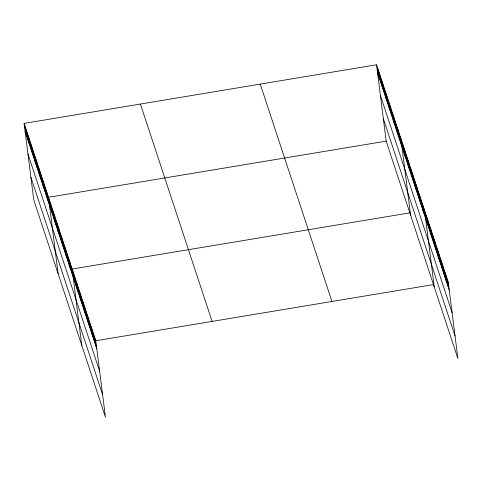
<?xml version="1.0" encoding="UTF-8"?>
<svg xmlns="http://www.w3.org/2000/svg" width="482" height="482" viewBox="0 0 482 482"><rect width="100%" height="100%" fill="white"/><g stroke="black" fill="none" stroke-linecap="round" stroke-linejoin="round"><path stroke-width="0.72" d="M24.1 123.398L95.797 340.756L105.462 417.225L33.758 199.867L24.1 123.398L376.538 64.775L448.242 282.133L457.9 358.602L386.203 141.244L376.538 64.775M386.383 141.099L48.477 197.301L58.135 273.77M398.843 139.027L400.922 138.677L410.58 215.147M410.043 212.827L72.137 269.028L81.795 345.498M422.503 210.755L424.582 210.405L434.24 286.874M95.797 340.756L433.704 284.555M446.856 282.368L448.242 282.133M377.551 72.746L449.248 290.104M380.406 95.352L452.104 312.71M383.347 118.638L455.044 335.996M260.238 84.121L331.935 301.479M140.407 104.052L212.104 321.41M25.106 131.369L96.804 348.727M27.962 153.969L99.66 371.327M30.902 177.262L102.606 394.619M447.453 279.741L448.459 287.712M446.663 277.355L447.67 285.326M445.874 274.963L446.88 282.934M445.085 272.571L446.091 280.542M444.296 270.179L445.302 278.15M443.506 267.787L444.512 275.758M442.717 265.395L443.723 273.366M441.928 263.009L442.94 270.974M441.144 260.617L442.151 268.588M440.355 258.225L441.361 266.197M439.566 255.834L440.572 263.805M438.777 253.442L439.783 261.413M437.987 251.05L438.994 259.021M437.198 248.664L438.204 256.629M436.409 246.272L437.415 254.243M435.62 243.88L436.626 251.851M434.83 241.488L435.836 249.459M434.041 239.096L435.053 247.067M433.258 236.704L434.264 244.675M432.468 234.318L433.475 242.283M431.679 231.926L432.685 239.897M430.89 229.534L431.896 237.506M430.101 227.143L431.107 235.114M429.311 224.751L430.318 232.722M428.522 222.359L429.528 230.33M427.733 219.973L428.739 227.938M426.944 217.581L427.95 225.552M426.154 215.189L427.166 223.16M425.365 212.797L426.377 220.768M423.792 208.013L424.799 215.984M423.003 205.627L424.009 213.592M422.214 203.235L423.22 211.206M421.425 200.843L422.431 208.814M420.635 198.451L421.642 206.423M419.846 196.06L420.852 204.031M419.057 193.668L420.063 201.639M418.268 191.282L419.274 199.247M417.478 188.89L418.49 196.861M416.695 186.498L417.701 194.469M415.906 184.106L416.912 192.077M415.116 181.714L416.123 189.685M414.327 179.322L415.333 187.293M413.538 176.936L414.544 184.901M412.749 174.544L413.755 182.515M411.959 172.152L412.966 180.123M411.17 169.76L412.176 177.731M410.381 167.368L411.387 175.34M409.592 164.977L410.604 172.948M408.808 162.591L409.814 170.556M408.019 160.199L409.025 168.17M407.23 157.807L408.236 165.778M406.44 155.415L407.447 163.386M405.651 153.023L406.657 160.994M404.862 150.631L405.868 158.602M404.073 148.245L405.079 156.21M403.283 145.853L404.29 153.824M402.494 143.461L403.5 151.432M401.705 141.069L402.717 149.04M400.132 136.292L401.138 144.263M399.349 133.912L400.355 141.883M398.56 131.526L399.566 139.497M397.771 129.14L398.783 137.111M396.987 126.76L397.993 134.731M396.198 124.374L397.21 132.345M395.415 121.988L396.421 129.959M394.625 119.608L395.638 127.579M393.842 117.222L394.848 125.193M393.053 114.837L394.059 122.808M392.27 112.457L393.276 120.428M391.48 110.071L392.487 118.042M390.697 107.685L391.703 115.656M389.908 105.305L390.914 113.276M389.125 102.919L390.131 110.89M388.335 100.533L389.342 108.504M387.552 98.153L388.558 106.124M386.763 95.767L387.769 103.738M385.98 93.381L386.986 101.353M385.19 91.002L386.196 98.973M384.407 88.616L385.413 96.587M383.618 86.23L384.624 94.201M382.835 83.85L383.841 91.821M382.045 81.464L383.051 89.435M381.262 79.078L382.268 87.049M380.473 76.698L381.479 84.669M379.689 74.312L380.696 82.283M378.9 71.926L379.906 79.898M378.117 69.547L379.123 77.518M377.328 67.161L378.334 75.132M95.008 338.364L96.014 346.335M94.219 335.972L95.225 343.943M93.43 333.58L94.442 341.551M92.646 331.188L93.653 339.159M91.857 328.802L92.863 336.773M91.068 326.41L92.074 334.381M90.279 324.018L91.285 331.99M89.489 321.627L90.495 329.598M88.7 319.235L89.706 327.206M87.911 316.843L88.917 324.814M87.121 314.457L88.128 322.422M86.332 312.065L87.338 320.036M85.543 309.673L86.555 317.644M84.76 307.281L85.766 315.252M83.97 304.889L84.977 312.86M83.181 302.497L84.187 310.468M82.392 300.111L83.398 308.076M81.603 297.719L82.609 305.69M80.813 295.327L81.82 303.298M80.024 292.935L81.03 300.907M79.235 290.544L80.241 298.515M78.445 288.152L79.452 296.123M77.656 285.766L78.668 293.731M76.873 283.374L77.879 291.345M76.084 280.982L77.09 288.953M75.294 278.59L76.301 286.561M74.505 276.198L75.511 284.169M73.716 273.806L74.722 281.777M72.927 271.42L73.933 279.385M71.348 266.636L72.354 274.607M70.559 264.244L71.565 272.216M69.77 261.853L70.782 269.824M68.986 259.461L69.992 267.432M68.197 257.075L69.203 265.04M67.408 254.683L68.414 262.654M66.618 252.291L67.625 260.262M65.829 249.899L66.835 257.87M65.04 247.507L66.046 255.478M64.251 245.115L65.257 253.086M63.461 242.729L64.468 250.694M62.672 240.337L63.678 248.308M61.883 237.945L62.895 245.916M61.094 235.553L62.106 243.524M60.31 233.161L61.316 241.133M59.521 230.77L60.527 238.741M58.732 228.384L59.738 236.349M57.942 225.992L58.949 233.963M57.153 223.6L58.159 231.571M56.364 221.208L57.37 229.179M55.575 218.816L56.581 226.787M54.785 216.424L55.791 224.395M53.996 214.038L55.002 222.003M53.207 211.646L54.219 219.617M52.424 209.254L53.43 217.225M51.634 206.862L52.64 214.833M50.845 204.47L51.851 212.442M50.056 202.078L51.062 210.05M49.266 199.693L50.273 207.658M47.694 194.915L48.7 202.886M46.905 192.529L47.911 200.5M46.121 190.149L47.128 198.12M45.332 187.763L46.338 195.734M44.543 185.377L45.555 193.348M43.76 182.997L44.766 190.962M42.97 180.611L43.983 188.583M42.187 178.226L43.193 186.197M41.398 175.846L42.41 183.811M40.615 173.46L41.621 181.431M39.825 171.074L40.831 179.045M39.042 168.694L40.048 176.659M38.253 166.308L39.259 174.279M37.469 163.922L38.476 171.893M36.68 161.542L37.686 169.507M35.897 159.156L36.903 167.127M35.108 156.77L36.114 164.742M34.324 154.391L35.331 162.356M33.535 152.005L34.541 159.976M32.752 149.619L33.758 157.59M31.963 147.239L32.969 155.204M31.179 144.853L32.186 152.824M30.39 142.467L31.396 150.438M29.607 140.087L30.613 148.052M28.818 137.701L29.824 145.672M28.034 135.315L29.041 143.287M27.245 132.936L28.251 140.901M26.462 130.55L27.468 138.521M25.673 128.164L26.679 136.135M24.889 125.784L25.895 133.749"/></g></svg>
